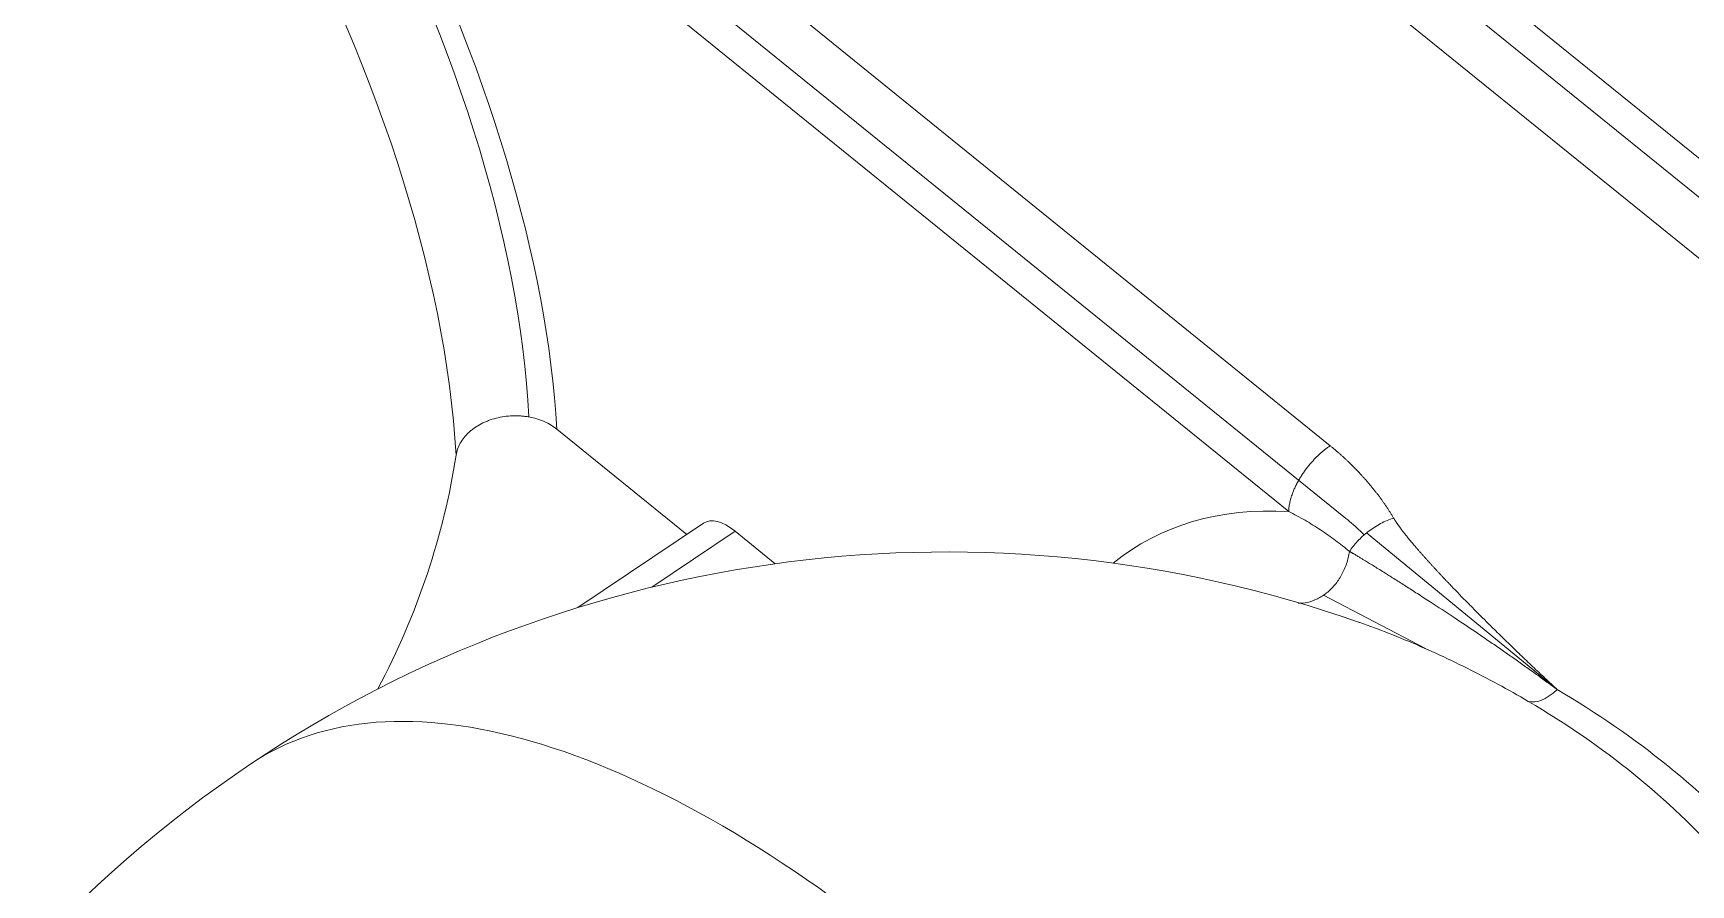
# Model space of a CAD drawing. Header units: millimetres. Extents: x 409 to 2276, y 1039 to 1674.
# Drawn here: x 2012.96 to 2041.54, y 1462.83 to 1477.52 of the extents above; entities that cross this region are included whole.
import ezdxf

# ---------------------------------------------------------------- set-up
doc = ezdxf.new("R2010")
doc.units = ezdxf.units.MM
doc.layers.add('粗实线层', color=7, linetype='Continuous', lineweight=35)

msp = doc.modelspace()

# ---------------------------------------------------------------- linework, layer by layer
at = {"layer": '粗实线层', "lineweight": 20}
for p, q in [((2057.709, 1460.662), (2029.909, 1483.171)), ((2090.639, 1435.724), (2035.267, 1480.558)), ((2090.513, 1435.153), (2035.057, 1480.055)), ((2024.254, 1479.369), (2035.323, 1470.406)), ((2035.557, 1469.182), (2023.71, 1478.775)), ((2023.537, 1478.237), (2034.607, 1469.274)), ((2021.99, 1470.692), (2024.229, 1468.879)), ((2024.515, 1469.072), (2022.348, 1467.615)), ((2025.061, 1468.934), (2023.623, 1467.967)), ((2025.061, 1468.934), (2025.755, 1468.373)), ((2039.237, 1466.202), (2035.95, 1468.904)), ((2035.21, 1467.829), (2036.965, 1466.908))]:
    msp.add_line(p, q, dxfattribs=at)
for start, end in [(70.6421, 123.9045), (123.9045, 180.8077)]:
    msp.add_arc((2028.702, 1447.076), 21.5, start, end, dxfattribs=at)
for centre, major_axis, ratio, start_param, end_param in [((2010.92, 1478.476), (8.307, -13.687), 0.481237, 0.726764, 1.476314), ((2009.671, 1477.718), (-8.307, 13.687), 0.481237, 3.876637, 4.637972), ((2010.92, 1478.476), (-8.694, 14.324), 0.481237, 3.879432, 4.556816), ((1998.901, 1471.531), (-21.469, -1.039), 0.734481, 2.732589, 2.994398), ((2040.704, 1454.36), (-8.694, 14.324), 0.481237, 5.964678, 6.348206), ((2025.042, 1468.221), (0.518, -0.856), 0.481569, 2.213601, 3.16457), ((2028.702, 1447.076), (-11.993, 17.844), 0.431052, 5.332205, 6.283165), ((2039.206, 1466.879), (0.507, 0.862), 0.451627, 3.238149, 4.108649), ((2028.259, 1456.226), (17.185, 0.832), 0.734481, 0.533848, 0.842635), ((2028.247, 1456.467), (16.421, 0.795), 0.734481, 0.533848, 0.842635)]:
    msp.add_ellipse(centre, major_axis=major_axis, ratio=ratio, start_param=start_param, end_param=end_param, dxfattribs=at)
for points, degree, knots in [([(2021.99, 1470.692), (2021.958, 1470.718), (2021.889, 1470.766), (2021.812, 1470.806), (2021.761, 1470.828), (2021.751, 1470.833), (2021.73, 1470.841), (2021.719, 1470.845), (2021.687, 1470.857), (2021.665, 1470.864), (2021.6, 1470.884), (2021.555, 1470.895), (2021.485, 1470.908), (2021.462, 1470.911), (2021.415, 1470.917), (2021.391, 1470.92), (2021.319, 1470.925), (2021.223, 1470.926), (2021.128, 1470.918), (2021.032, 1470.904), (2020.985, 1470.895), (2020.894, 1470.871), (2020.85, 1470.857), (2020.796, 1470.836), (2020.785, 1470.832), (2020.764, 1470.823), (2020.753, 1470.819), (2020.722, 1470.805), (2020.702, 1470.795), (2020.642, 1470.764), (2020.605, 1470.741), (2020.552, 1470.704), (2020.535, 1470.691), (2020.502, 1470.665), (2020.486, 1470.651), (2020.44, 1470.609), (2020.385, 1470.55), (2020.342, 1470.486), (2020.304, 1470.419), (2020.289, 1470.385), (2020.265, 1470.316), (2020.256, 1470.282), (2020.25, 1470.246)], 3, [0, 0, 0, 0, 0.0625, 0.125, 0.125, 0.140625, 0.140625, 0.15625, 0.15625, 0.1875, 0.1875, 0.25, 0.25, 0.28125, 0.28125, 0.3125, 0.3125, 0.375, 0.4375, 0.4375, 0.5, 0.5, 0.5625, 0.5625, 0.578125, 0.578125, 0.59375, 0.59375, 0.625, 0.625, 0.6875, 0.6875, 0.71875, 0.71875, 0.75, 0.75, 0.8125, 0.875, 0.875, 0.9375, 0.9375, 1, 1, 1, 1]), ([(2035.323, 1470.406), (2035.641, 1470.149), (2035.909, 1469.849), (2036.206, 1469.516), (2036.416, 1469.161)], 2, [0, 0, 0, 0.5, 0.5, 1, 1, 1]), ([(2034.607, 1469.274), (2034.703, 1469.225), (2034.797, 1469.175), (2034.981, 1469.068), (2035.07, 1469.013), (2035.246, 1468.897), (2035.331, 1468.837), (2035.498, 1468.713), (2035.579, 1468.649), (2035.657, 1468.583)], 3, [0, 0, 0, 0, 0.25, 0.25, 0.5, 0.5, 0.75, 0.75, 1, 1, 1, 1]), ([(2035.557, 1469.182), (2035.648, 1469.111), (2035.733, 1469.038), (2035.846, 1468.931), (2035.877, 1468.9), (2035.908, 1468.869)], 3, [0, 0, 0, 0, 0.714538, 0.714538, 1, 1, 1, 1]), ([(2036.416, 1469.161), (2036.38, 1469.149), (2036.342, 1469.134), (2036.267, 1469.102), (2036.23, 1469.084), (2036.156, 1469.044), (2036.119, 1469.023), (2036.047, 1468.977), (2036.012, 1468.952), (2035.945, 1468.901), (2035.912, 1468.874), (2035.851, 1468.818), (2035.822, 1468.79), (2035.767, 1468.731), (2035.742, 1468.702), (2035.696, 1468.642), (2035.675, 1468.613), (2035.657, 1468.583)], 3, [0, 0, 0, 0, 0.125, 0.125, 0.25, 0.25, 0.375, 0.375, 0.5, 0.5, 0.625, 0.625, 0.75, 0.75, 0.875, 0.875, 1, 1, 1, 1]), ([(2036.416, 1469.161), (2036.458, 1469.088), (2036.569, 1468.94), (2036.66, 1468.82), (2036.809, 1468.647), (2037.06, 1468.356), (2037.408, 1467.992), (2037.719, 1467.666), (2038.118, 1467.274), (2038.671, 1466.727), (2039.239, 1466.201)], 2, [0, 0, 0, 0.125, 0.125, 0.25, 0.25, 0.5, 0.5, 0.75, 0.75, 1, 1, 1]), ([(2034.772, 1467.691), (2034.825, 1467.69), (2034.878, 1467.695), (2034.99, 1467.719), (2035.047, 1467.739), (2035.158, 1467.793), (2035.211, 1467.828), (2035.313, 1467.909), (2035.36, 1467.956), (2035.446, 1468.061), (2035.485, 1468.118), (2035.553, 1468.241), (2035.582, 1468.306), (2035.628, 1468.442), (2035.645, 1468.512), (2035.656, 1468.583)], 3, [0, 0, 0, 0, 0.132838, 0.132838, 0.277365, 0.277365, 0.421892, 0.421892, 0.566419, 0.566419, 0.710946, 0.710946, 0.855473, 0.855473, 1, 1, 1, 1]), ([(2035.657, 1468.583), (2035.66, 1468.581), (2035.667, 1468.578), (2035.676, 1468.572), (2035.686, 1468.567), (2035.696, 1468.562), (2035.705, 1468.557), (2035.714, 1468.551), (2035.726, 1468.545), (2035.743, 1468.535), (2035.765, 1468.522), (2035.789, 1468.507), (2035.814, 1468.492), (2035.839, 1468.477), (2035.863, 1468.462), (2035.886, 1468.448), (2035.908, 1468.434), (2035.947, 1468.411), (2036.005, 1468.376), (2036.087, 1468.325), (2036.177, 1468.269), (2036.295, 1468.195), (2036.446, 1468.1), (2036.631, 1467.983), (2036.832, 1467.854), (2037.11, 1467.674), (2037.475, 1467.436), (2037.833, 1467.195), (2038.117, 1467), (2038.312, 1466.866), (2038.503, 1466.731), (2038.692, 1466.598), (2038.877, 1466.465), (2039.059, 1466.333), (2039.18, 1466.245), (2039.239, 1466.201)], 3, [0, 0, 0, 0, 0.003397, 0.006742, 0.010013, 0.01319, 0.016269, 0.019258, 0.022167, 0.028269, 0.035367, 0.043559, 0.051726, 0.059611, 0.067154, 0.074307, 0.081038, 0.087337, 0.109517, 0.133752, 0.160054, 0.188347, 0.236519, 0.288546, 0.344447, 0.404251, 0.518233, 0.64214, 0.695609, 0.748285, 0.800179, 0.851291, 0.901629, 0.951199, 1, 1, 1, 1]), ([(2035.817, 1467.364), (2035.902, 1467.334), (2035.986, 1467.304), (2036.249, 1467.206), (2036.427, 1467.136), (2036.786, 1466.988), (2036.965, 1466.909), (2037.325, 1466.746), (2037.504, 1466.66), (2038.04, 1466.394), (2038.393, 1466.202), (2038.739, 1465.999)], 3, [0, 0, 0, 0, 0.087778, 0.087778, 0.270223, 0.270223, 0.452667, 0.452667, 0.635111, 0.635111, 1, 1, 1, 1])]:
    msp.add_open_spline(points, degree=degree, knots=knots, dxfattribs=at)
msp.add_rational_spline([(2035.323, 1470.406), (2034.908, 1470.128), (2034.618, 1469.668), (2034.607, 1469.274)], [1.15516773605, 0.948285003367, 0.948277421596, 1.15514499073], degree=3, dxfattribs=at)

doc.saveas('drawing.dxf')
